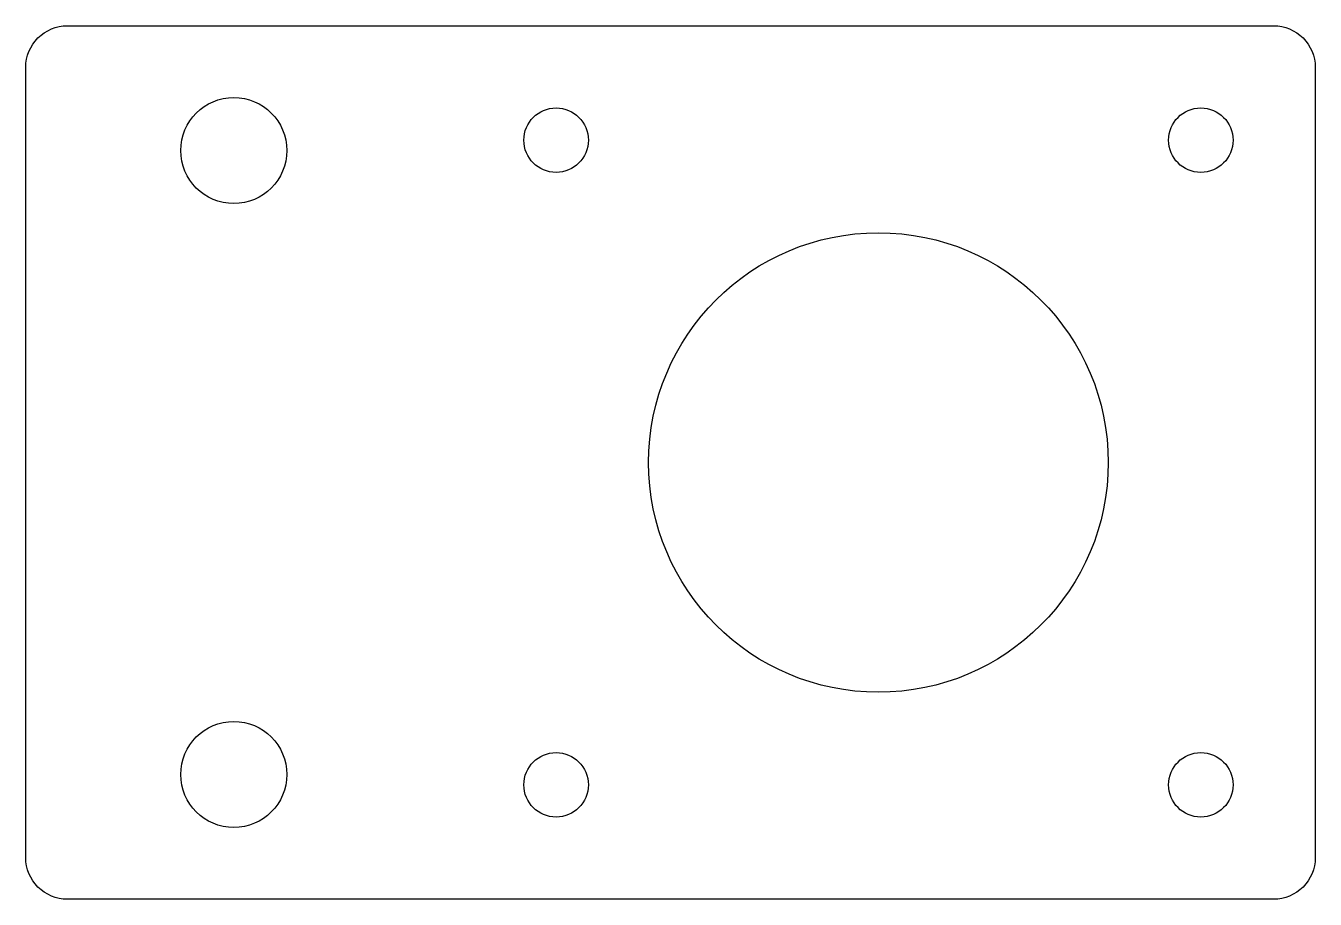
# Model space of a CAD drawing. Header units: millimetres. Extents: x -62 to 0, y -42 to 0.
import ezdxf

# ---------------------------------------------------------------- set-up
doc = ezdxf.new("R2010")
doc.units = ezdxf.units.MM
doc.layers.get('0').update_dxf_attribs({"linetype": 'CONTINUOUS'})

msp = doc.modelspace()

# ---------------------------------------------------------------- linework, layer by layer
msp.add_lwpolyline([(-62, -2, -0.414214), (-60, 0), (-2, 0, -0.414214), (0, -2), (0, -40, -0.414214), (-2, -42), (-60, -42, -0.414214), (-62, -40)], format="xyb", close=True)
for centre, radius in [((-52, -6), 2.55), ((-36.5, -5.5), 1.55), ((-5.5, -5.5), 1.55), ((-21, -21), 11.05), ((-52, -36), 2.55), ((-36.5, -36.5), 1.55), ((-5.5, -36.5), 1.55)]:
    msp.add_circle(centre, radius)

doc.saveas('drawing.dxf')
